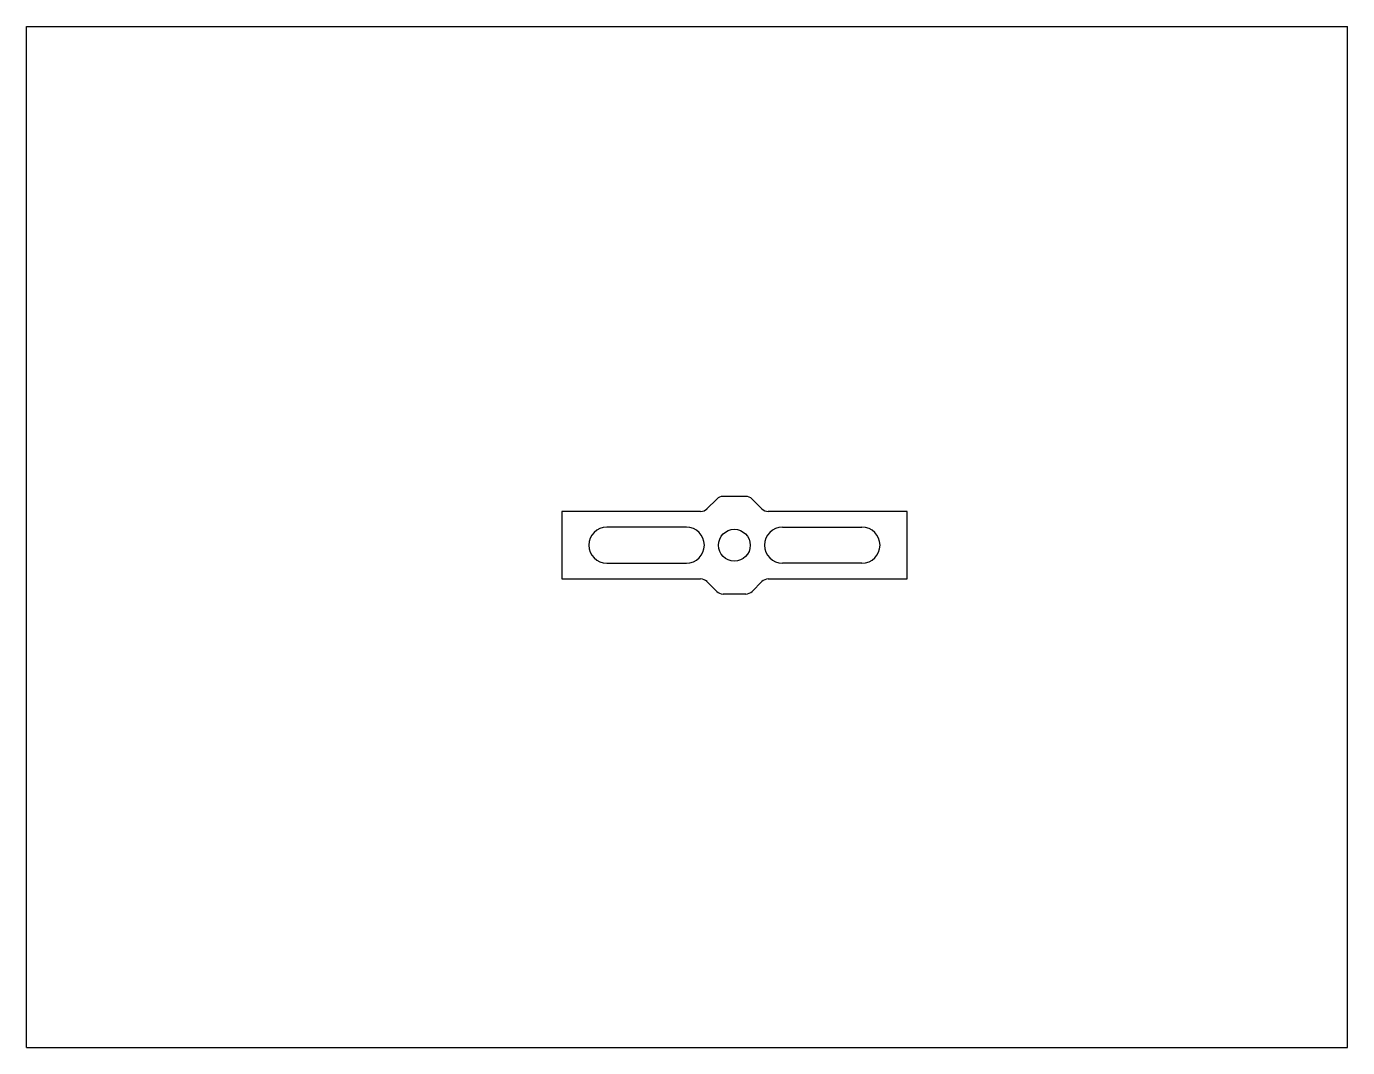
# Model space of a CAD drawing. Header units: inches. Extents: x 0 to 22, y 0 to 17.
import ezdxf

# ---------------------------------------------------------------- set-up
doc = ezdxf.new("R2010")
doc.units = ezdxf.units.IN
doc.header["$LTSCALE"] = 1.21
doc.header["$MEASUREMENT"] = 0
doc.layers.get('0').update_dxf_attribs({"linetype": 'CONTINUOUS'})
doc.layers.add('02___PRT_ALL_AXES', color=7, linetype='CONTINUOUS')

msp = doc.modelspace()

# ---------------------------------------------------------------- linework, layer by layer
at = {"color": 7, "linetype": 'CONTINUOUS'}
for p, q in [((0, 0), (0, 17)), ((0, 17), (22, 17)), ((22, 0), (22, 17)), ((11.495, 9.132), (11.333, 8.97)), ((11.977, 9.176), (11.601, 9.176)), ((12.245, 8.97), (12.083, 9.132)), ((8.914, 8.926), (8.914, 7.801)), ((11.227, 8.926), (8.914, 8.926)), ((14.664, 8.926), (12.351, 8.926)), ((14.664, 7.801), (14.664, 8.926)), ((10.989, 8.663), (9.664, 8.663)), ((12.589, 8.663), (13.914, 8.663)), ((9.664, 8.063), (10.989, 8.063)), ((13.914, 8.063), (12.589, 8.063)), ((8.914, 7.801), (11.227, 7.801)), ((11.495, 7.595), (11.333, 7.757)), ((12.245, 7.757), (12.083, 7.595)), ((12.351, 7.801), (14.664, 7.801)), ((11.977, 7.551), (11.601, 7.551)), ((0, 0), (22, 0))]:
    msp.add_line(p, q, dxfattribs=at)
for centre, radius, start, end in [((11.601, 9.026), 0.15, 90, 135), ((11.977, 9.026), 0.15, 45, 90), ((11.227, 9.076), 0.15, 270, 315), ((12.351, 9.076), 0.15, 225, 270), ((9.664, 8.363), 0.3, 90, 270), ((10.989, 8.363), 0.3, 270, 90), ((12.589, 8.363), 0.3, 90, 270), ((13.914, 8.363), 0.3, 270, 90), ((11.227, 7.651), 0.15, 45, 90), ((12.351, 7.651), 0.15, 90, 135), ((11.601, 7.701), 0.15, 225, 270), ((11.977, 7.701), 0.15, 270, 315)]:
    msp.add_arc(centre, radius, start, end, dxfattribs=at)
at = {"layer": '02___PRT_ALL_AXES', "color": 7, "linetype": 'CONTINUOUS'}
msp.add_circle((11.789, 8.363), 0.265, dxfattribs=at)

doc.saveas('drawing.dxf')
